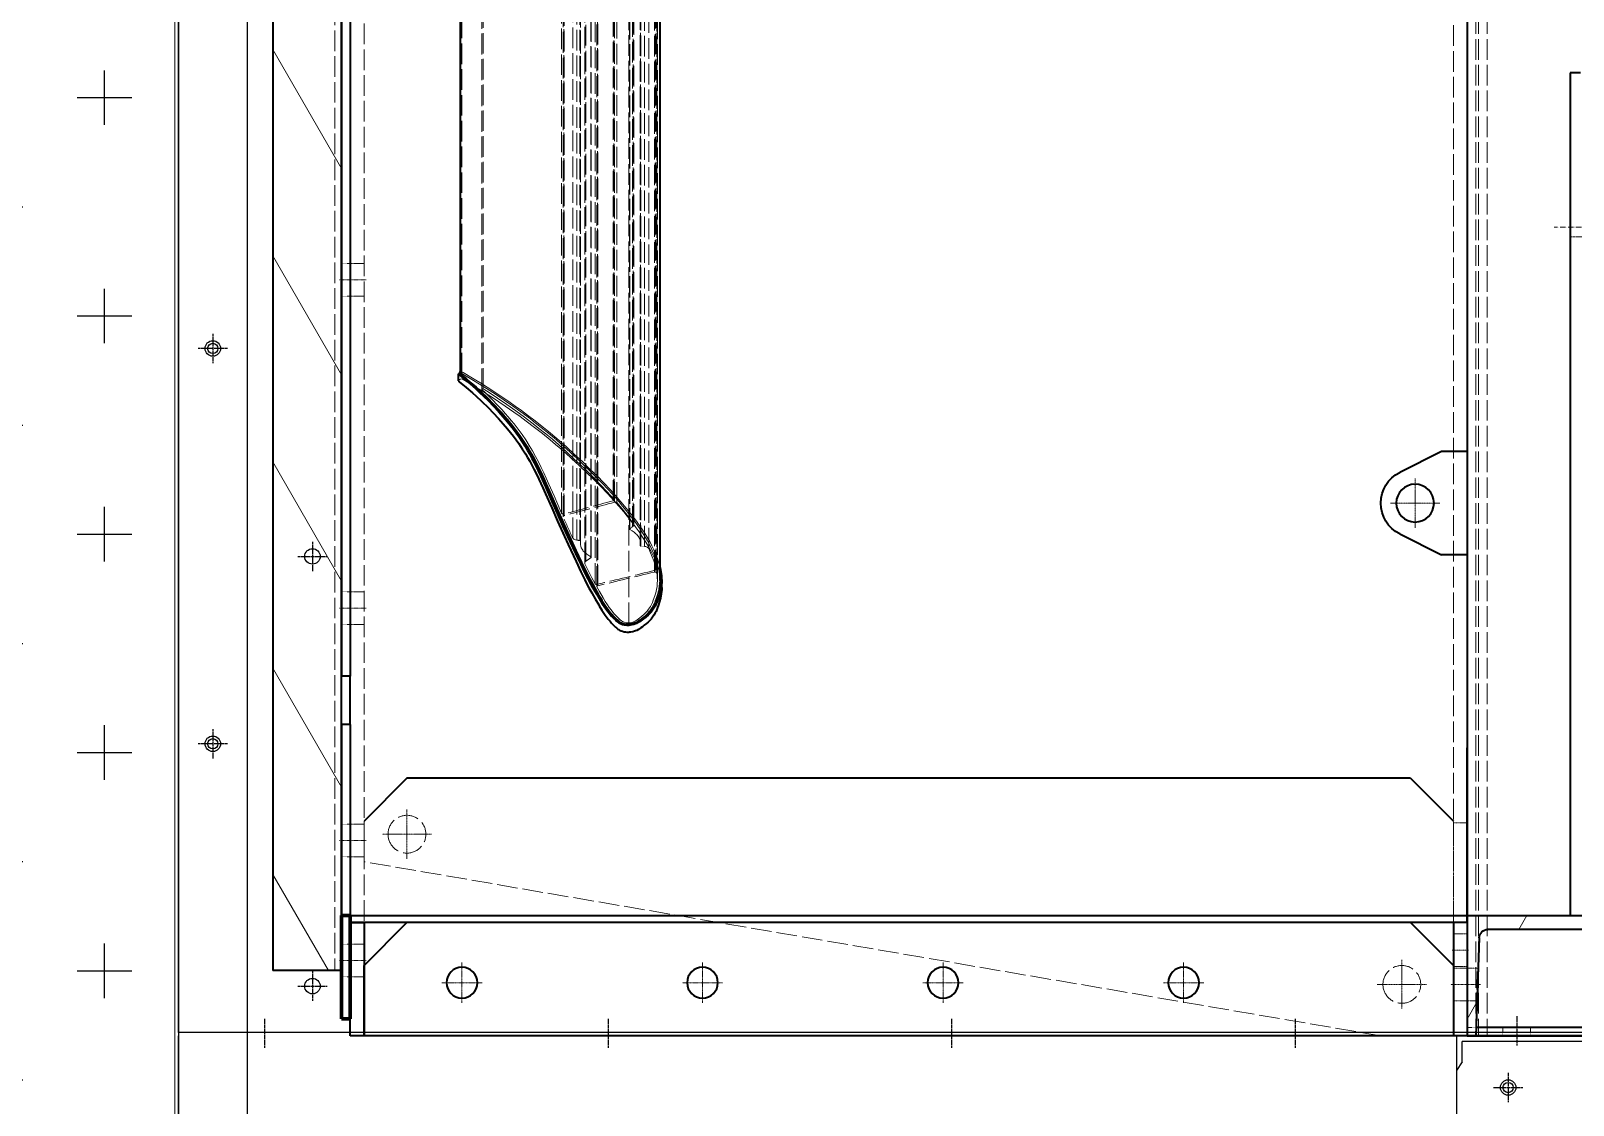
# Model space of a CAD drawing. Header units: millimetres. Extents: x 1817 to 34080, y 1746 to 24560.
# Drawn here: x 12176 to 13074, y 10181 to 10806 of the extents above; entities that cross this region are included whole.
import ezdxf

# ---------------------------------------------------------------- set-up
doc = ezdxf.new("R2010")
doc.units = ezdxf.units.MM
for name, pattern in [('CENTER', [2, 1.25, -0.25, 0.25, -0.25]), ('DASHDOT', [18.5, 12, -3, 0.5, -3]), ('DASHED', [15, 12, -3])]:
    doc.linetypes.add(name, pattern=pattern)
doc.layers.add('center', color=1, linetype='CENTER')

# ---------------------------------------------------------------- blocks, each defined once
blk = doc.blocks.new('A$C55E021B5')
at = {"color": 7, "linetype": 'DASHED', "lineweight": 13}
for p, q in [((708.36, 2140.5), (708.36, 0.5)), ((713.35, 2140.5), (713.35, 0.5)), ((715, 2140.5), (715, 0.5)), ((1362, 2074.5), (1362, 66.5)), ((1370, 2074.5), (1370, 66.5)), ((720, 1968.48), (720, 172.52)), ((720, 168.07), (720, 1070.5)), ((728, 66.5), (728, 1070.5)), ((1379, 1050.5), (1379, 38.5)), ((1304.99, 385.95), (1304.99, 1035.81)), ((1292.61, 377.02), (1292.61, 1028.38)), ((1293.34, 376.54), (1293.34, 1027.98)), ((1293.45, 376.76), (1293.45, 1028.16)), ((1216.14, 311.06), (1216.14, 969.65)), ((1216.42, 312.42), (1216.42, 970.94)), ((1216.54, 312.72), (1216.54, 971.23)), ((1217.02, 311.84), (1217.02, 970.4)), ((1214.86, 310.78), (1214.86, 969.39)), ((1245.51, 303.22), (1245.51, 962.16)), ((1245.65, 304.19), (1245.65, 963.09)), ((1246.08, 302.49), (1246.08, 961.45)), ((1246.12, 302.65), (1246.12, 961.61)), ((1247.01, 304.6), (1247.01, 963.48)), ((1205.03, 297.95), (1205.03, 957.05)), ((1205.29, 298.7), (1205.29, 957.77)), ((1205.69, 296.81), (1205.69, 955.93)), ((1207.26, 295.15), (1207.26, 954.3)), ((1207.33, 295.57), (1207.33, 954.72)), ((1207.44, 295.38), (1207.44, 954.53)), ((1196.27, 284.06), (1196.27, 943.27)), ((1198.7, 285.32), (1198.7, 944.55)), ((1200.81, 285.52), (1200.81, 944.74)), ((1201.1, 287.15), (1201.1, 946.37)), ((1201.23, 285.85), (1201.23, 945.07)), ((1201.24, 285.81), (1201.24, 945.03)), ((1235.96, 288.49), (1235.96, 947.71)), ((1235.96, 288.45), (1235.96, 947.68)), ((1236.1, 287.15), (1236.1, 946.37)), ((1236.38, 288.78), (1236.38, 948.01)), ((1238.11, 288.94), (1238.11, 948.17)), ((1240.54, 290.24), (1240.54, 949.45)), ((1229.76, 279.07), (1229.76, 938.22)), ((1229.87, 278.89), (1229.87, 938.03)), ((1229.93, 279.29), (1229.93, 938.44)), ((1232.89, 276.7), (1232.89, 935.79)), ((1233.45, 275.15), (1233.45, 934.2)), ((1233.55, 275.61), (1233.55, 934.67)), ((1191.61, 269.93), (1191.61, 928.79)), ((1192, 271.96), (1192, 930.9)), ((1192.01, 272.03), (1192.01, 930.97)), ((1192.61, 271.43), (1192.61, 930.35)), ((1193, 270.4), (1193, 929.28)), ((1191.23, 265.46), (1191.23, 924.1)), ((1225.91, 262.42), (1225.91, 920.89)), ((1226.18, 263.27), (1226.18, 921.79)), ((1226.47, 261.74), (1226.47, 920.16)), ((1226.51, 261.91), (1226.51, 920.34)), ((1227.53, 263.62), (1227.53, 922.15)), ((1207.82, 240.77), (1207.82, 897.17)), ((770, 0.5), (1362, 101.88))]:
    blk.add_line(p, q, dxfattribs=at)
at = {"color": 7, "lineweight": 35}
for p, q in [((1375, 38.5), (1375, 2102.5)), ((1415, 2102.5), (1415, 38.5)), ((1370, 2070.5), (1370, 209.79)), ((1370, 2070.5), (1370, 209.79)), ((1375, 70.5), (1375, 2070.5)), ((1375, 2070.5), (1375, 209.79)), ((720, 936.5), (720, 70.5)), ((1189.73, 265.45), (1189.73, 907.45)), ((1305.81, 385.67), (1305.81, 698.22)), ((660, 560.85), (660, 70.5)), ((753, 150.5), (1337, 150.5)), ((1370, 70.5), (720, 70.5)), ((720, 66.5), (1370, 66.5)), ((753, 66.5), (1337, 66.5)), ((728, 0.5), (1362, 0.5))]:
    blk.add_line(p, q, dxfattribs=at)
at = {"color": 7, "lineweight": 13}
blk.add_line((1305.68, 385.43), (1305.68, 697.43), dxfattribs=at)
at = {"color": 7, "lineweight": 13, "ltscale": 0.133333}
blk.add_line((1415, 574.47), (1375, 505.19), dxfattribs=at)
at = {"color": 7, "lineweight": 35, "ltscale": 0.01}
blk.add_line((654, 560.85), (660, 560.85), dxfattribs=at)
at = {"color": 7, "linetype": 'DASHDOT', "lineweight": 13, "ltscale": 0.252}
blk.add_line((518.25, 471.11), (669.45, 471.11), dxfattribs=at)
at = {"color": 7, "linetype": 'DASHED', "lineweight": 13, "ltscale": 0.1}
for p, q in [((660, 465.51), (600, 465.51)), ((720, 340.5), (720, 280.5))]:
    blk.add_line(p, q, dxfattribs=at)
at = {"color": 7, "linetype": 'DASHED', "lineweight": 13, "ltscale": 0.013334}
for p, q in [((1370, 449.93), (1362, 449.93)), ((1370, 430.93), (1362, 430.93)), ((1370, 258.88), (1362, 258.88)), ((1370, 239.88), (1362, 239.88)), ((1370, 123.78), (1362, 123.78)), ((1370, 104.78), (1362, 104.78)), ((1370, 53.85), (1362, 53.85)), ((1370, 34.85), (1362, 34.85))]:
    blk.add_line(p, q, dxfattribs=at)
at = {"color": 7, "linetype": 'DASHED', "lineweight": 13, "ltscale": 0.008333}
for p, q in [((1375, 449.93), (1370, 449.93)), ((1375, 430.93), (1370, 430.93)), ((1375, 258.88), (1370, 258.88)), ((1375, 239.88), (1370, 239.88)), ((1375, 123.78), (1370, 123.78)), ((1375, 104.78), (1370, 104.78)), ((1375, 53.85), (1370, 53.85)), ((1375, 34.85), (1370, 34.85)), ((683.14, 0.5), (683.14, 5.5)), ((683.14, 0.5), (683.14, 5.5)), ((699.14, 0.5), (699.14, 5.5)), ((699.14, 0.5), (699.14, 5.5)), ((720, 5.5), (720, 0.5)), ((720, 5.5), (720, 0.5))]:
    blk.add_line(p, q, dxfattribs=at)
at = {"color": 7, "lineweight": 13, "ltscale": 0.133334}
for p, q in [((1415, 454.47), (1375, 385.19)), ((1415, 334.47), (1375, 265.19)), ((1415, 214.47), (1375, 145.19))]:
    blk.add_line(p, q, dxfattribs=at)
at = {"color": 7, "linetype": 'DASHDOT', "lineweight": 13, "ltscale": 0.025999}
for p, q in [((1376.3, 440.43), (1360.7, 440.43)), ((1376.3, 249.38), (1360.7, 249.38)), ((1376.3, 114.28), (1360.7, 114.28)), ((1376.3, 44.35), (1360.7, 44.35))]:
    blk.add_line(p, q, dxfattribs=at)
at = {"color": 7, "lineweight": 35, "ltscale": 0.006779}
blk.add_line((1306.92, 381.59), (1306.92, 385.66), dxfattribs=at)
at = {"color": 7, "lineweight": 35, "ltscale": 0.025}
for p, q in [((720, 340.5), (735, 340.5)), ((720, 280.5), (735, 280.5))]:
    blk.add_line(p, q, dxfattribs=at)
at = {"color": 7, "lineweight": 35, "ltscale": 0.045137}
for p, q in [((735, 340.5), (759.22, 328.39)), ((759.22, 292.61), (735, 280.5))]:
    blk.add_line(p, q, dxfattribs=at)
at = {"color": 7, "linetype": 'DASHDOT', "lineweight": 13, "ltscale": 0.047667}
for p, q in [((750.28, 324.8), (750.28, 296.2)), ((735.98, 310.5), (764.58, 310.5)), ((1337, 132.19), (1337, 103.59)), ((1322.7, 117.89), (1351.3, 117.89)), ((758, 44.8), (758, 16.2)), ((743.7, 30.5), (772.3, 30.5))]:
    blk.add_line(p, q, dxfattribs=at)
at = {"color": 7, "linetype": 'DASHED', "lineweight": 13, "ltscale": 0.003423}
blk.add_line((1205.69, 296.81), (1207.33, 295.57), dxfattribs=at)
at = {"color": 7, "linetype": 'DASHED', "lineweight": 13, "ltscale": 6.25575e-05}
blk.add_line((1235.96, 288.49), (1235.96, 288.45), dxfattribs=at)
at = {"color": 7, "linetype": 'DASHED', "lineweight": 13, "ltscale": 0.00289}
blk.add_line((1238.11, 288.94), (1236.38, 288.78), dxfattribs=at)
at = {"color": 7, "linetype": 'DASHED', "lineweight": 13, "ltscale": 0.003537}
blk.add_line((1198.7, 285.32), (1200.81, 285.52), dxfattribs=at)
at = {"color": 7, "linetype": 'DASHED', "lineweight": 13, "ltscale": 6.21784e-05}
blk.add_line((1201.24, 285.81), (1201.23, 285.85), dxfattribs=at)
at = {"color": 7, "lineweight": 35, "ltscale": 0.006705}
blk.add_line((1188.73, 261.43), (1188.73, 265.45), dxfattribs=at)
at = {"color": 7, "linetype": 'DASHED', "lineweight": 13, "ltscale": 0.046905}
blk.add_line((1370, 209.79), (1370, 181.64), dxfattribs=at)
at = {"color": 7, "lineweight": 35, "ltscale": 0.046905}
for p, q in [((1370, 181.64), (1370, 209.79)), ((1375, 181.64), (1375, 209.79))]:
    blk.add_line(p, q, dxfattribs=at)
at = {"color": 7, "lineweight": 35, "ltscale": 0.008333}
for p, q in [((1370, 209.79), (1375, 209.79)), ((1370, 181.64), (1375, 181.64)), ((1375, 70.5), (1370, 70.5)), ((1375, 10.5), (1370, 10.5))]:
    blk.add_line(p, q, dxfattribs=at)
at = {"color": 7, "lineweight": 35, "ltscale": 0.185241}
for p, q in [((1370, 181.64), (1370, 70.5)), ((1370, 181.64), (1370, 70.5)), ((1375, 181.64), (1375, 70.5))]:
    blk.add_line(p, q, dxfattribs=at)
at = {"color": 7, "lineweight": 35, "ltscale": 0.17003}
blk.add_line((720, 172.52), (720, 70.5), dxfattribs=at)
at = {"color": 7, "lineweight": 35, "ltscale": 0.16261}
blk.add_line((720, 70.5), (720, 168.07), dxfattribs=at)
at = {"color": 7, "lineweight": 35, "ltscale": 0.058926}
for p, q in [((753, 150.5), (728, 125.5)), ((753, 66.5), (728, 41.5))]:
    blk.add_line(p, q, dxfattribs=at)
at = {"color": 7, "lineweight": 35, "ltscale": 0.058925}
for p, q in [((1337, 150.5), (1362, 125.5)), ((1362, 41.5), (1337, 66.5))]:
    blk.add_line(p, q, dxfattribs=at)
at = {"color": 7, "linetype": 'DASHED', "lineweight": 13, "ltscale": 0.013333}
for p, q in [((720, 124.51), (728, 124.51)), ((728, 60), (720, 60)), ((728, 41), (720, 41)), ((720, 40), (728, 40)), ((720, 21), (728, 21))]:
    blk.add_line(p, q, dxfattribs=at)
at = {"color": 7, "linetype": 'DASHED', "lineweight": 13, "ltscale": 0.14}
blk.add_line((728, 41.5), (728, 125.5), dxfattribs=at)
at = {"color": 7, "linetype": 'DASHED', "lineweight": 13, "ltscale": 0.03936}
blk.add_line((1362, 101.88), (1362, 125.5), dxfattribs=at)
at = {"color": 7, "lineweight": 13, "ltscale": 0.10771}
blk.add_line((1415, 94.47), (1382.69, 38.5), dxfattribs=at)
at = {"color": 7, "lineweight": 35, "ltscale": 0.233334}
for p, q in [((720, 70.5), (580, 70.5)), ((580, 0.5), (720, 0.5)), ((720, 0.5), (580, 0.5)), ((720, 0.5), (580, 0.5))]:
    blk.add_line(p, q, dxfattribs=at)
at = {"color": 7, "linetype": 'DASHED', "lineweight": 13, "ltscale": 0.01}
blk.add_line((654, 70.5), (660, 70.5), dxfattribs=at)
at = {"color": 7, "lineweight": 13, "ltscale": 0.015396}
blk.add_line((689.87, 62.5), (685.25, 70.5), dxfattribs=at)
at = {"color": 7, "linetype": 'DASHED', "lineweight": 13, "ltscale": 0.116667}
blk.add_line((720, 70.5), (720, 0.5), dxfattribs=at)
at = {"color": 7, "lineweight": 35, "ltscale": 0.116667}
blk.add_line((720, 70.5), (720, 0.5), dxfattribs=at)
at = {"color": 7, "lineweight": 35, "ltscale": 0.006667}
for p, q in [((720, 66.5), (720, 70.5)), ((1370, 70.5), (1370, 66.5))]:
    blk.add_line(p, q, dxfattribs=at)
at = {"color": 7, "linetype": 'DASHED', "lineweight": 13, "ltscale": 0.006667}
blk.add_line((720, 66.5), (720, 70.5), dxfattribs=at)
at = {"color": 7, "lineweight": 35, "ltscale": 0.11}
for p, q in [((720, 66.5), (720, 0.5)), ((728, 66.5), (728, 0.5)), ((1362, 66.5), (1362, 0.5)), ((1370, 0.5), (1370, 66.5))]:
    blk.add_line(p, q, dxfattribs=at)
at = {"color": 7, "lineweight": 35, "ltscale": 0.013333}
for p, q in [((720, 66.5), (728, 66.5)), ((720, 0.5), (728, 0.5))]:
    blk.add_line(p, q, dxfattribs=at)
at = {"color": 7, "lineweight": 35, "ltscale": 0.013334}
for p, q in [((1370, 66.5), (1362, 66.5)), ((1362, 0.5), (1370, 0.5))]:
    blk.add_line(p, q, dxfattribs=at)
at = {"color": 7, "lineweight": 35, "ltscale": 0.1}
for p, q in [((1370, 70.5), (1370, 10.5)), ((1375, 70.5), (1375, 10.5))]:
    blk.add_line(p, q, dxfattribs=at)
at = {"color": 7, "lineweight": 140, "ltscale": 0.008333}
for p, q in [((1370, 70.5), (1375, 70.5)), ((1375, 10.5), (1370, 10.5))]:
    blk.add_line(p, q, dxfattribs=at)
at = {"color": 7, "lineweight": 140, "ltscale": 0.1}
for p, q in [((1370, 10.5), (1370, 70.5)), ((1375, 70.5), (1375, 10.5))]:
    blk.add_line(p, q, dxfattribs=at)
at = {"color": 7, "lineweight": 35, "ltscale": 0.193355}
blk.add_line((591.99, 62.5), (708.01, 62.5), dxfattribs=at)
at = {"color": 7, "lineweight": 35, "ltscale": 0.095349}
blk.add_line((713, 57.67), (715, 0.5), dxfattribs=at)
at = {"color": 7, "linetype": 'DASHDOT', "lineweight": 13, "ltscale": 0.016}
blk.add_line((728.8, 50.5), (719.2, 50.5), dxfattribs=at)
at = {"color": 7, "linetype": 'DASHED', "lineweight": 13, "ltscale": 0.010632}
blk.add_line((713.62, 40), (720, 40), dxfattribs=at)
at = {"color": 7, "linetype": 'DASHED', "lineweight": 13, "ltscale": 0.010079}
for p, q in [((720, 40), (713.95, 40)), ((720, 21), (713.95, 21))]:
    blk.add_line(p, q, dxfattribs=at)
at = {"color": 7, "lineweight": 35, "ltscale": 0.068333}
for p, q in [((728, 41.5), (728, 0.5)), ((1362, 0.5), (1362, 41.5))]:
    blk.add_line(p, q, dxfattribs=at)
at = {"color": 7, "linetype": 'DASHDOT', "lineweight": 13, "ltscale": 0.039}
for p, q in [((885, 43.2), (885, 19.8)), ((1025, 43.2), (1025, 19.8)), ((1165, 43.2), (1165, 19.8)), ((1305, 43.2), (1305, 19.8)), ((873.3, 31.5), (896.7, 31.5)), ((1013.3, 31.5), (1036.7, 31.5)), ((1153.3, 31.5), (1176.7, 31.5)), ((1293.3, 31.5), (1316.7, 31.5))]:
    blk.add_line(p, q, dxfattribs=at)
at = {"color": 7, "lineweight": 35, "ltscale": 0.066667}
blk.add_line((1375, 38.5), (1415, 38.5), dxfattribs=at)
at = {"color": 7, "linetype": 'DASHDOT', "lineweight": 13, "ltscale": 0.02876}
blk.add_line((712.18, 30.5), (729.44, 30.5), dxfattribs=at)
at = {"color": 7, "linetype": 'DASHED', "lineweight": 13, "ltscale": 0.009527}
blk.add_line((714.28, 21), (720, 21), dxfattribs=at)
at = {"color": 7, "lineweight": 13, "ltscale": 0.018955}
blk.add_line((720, 10.31), (714.31, 20.16), dxfattribs=at)
at = {"color": 7, "lineweight": 35, "ltscale": 0.216085}
blk.add_line((585.17, 5.5), (714.83, 5.5), dxfattribs=at)
blk.add_line((585.17, 5.5), (714.83, 5.5), dxfattribs=at)
at = {"color": 7, "linetype": 'DASHDOT', "lineweight": 13, "ltscale": 0.01}
blk.add_line((691.14, 0), (691.14, 6), dxfattribs=at)
at = {"color": 7, "linetype": 'DASHED', "lineweight": 13, "ltscale": 0.008624}
blk.add_line((714.83, 5.5), (720, 5.5), dxfattribs=at)
blk.add_line((714.83, 5.5), (720, 5.5), dxfattribs=at)
at = {"color": 7, "lineweight": 35, "ltscale": 0.008334}
blk.add_line((715, 0.5), (720, 0.5), dxfattribs=at)
at = {"color": 7, "linetype": 'DASHED', "lineweight": 13}
for points in [[(1304.35, 386.51), (1298.85, 383.23), (1293.65, 380.04), (1290.29, 377.93), (1286.49, 375.47), (1282.72, 372.97), (1277.71, 369.55), (1274.02, 366.95), (1270.39, 364.33), (1266.79, 361.67), (1263.23, 358.98), (1257.46, 354.47), (1254.64, 352.19), (1249.77, 348.12), (1247.08, 345.79), (1244.41, 343.43), (1239.21, 338.68), (1234.73, 334.46), (1230.49, 330.36), (1226.39, 326.31), (1222.39, 322.23), (1218.73, 318.36), (1215.56, 314.86), (1212.51, 311.34), (1209.44, 307.65), (1208.44, 306.42), (1205.79, 303.04), (1203.07, 299.41), (1200.93, 296.4), (1199.01, 293.52), (1197.21, 290.63), (1195.74, 288.09), (1194.49, 285.71), (1193.34, 283.33), (1192.3, 280.94), (1191.27, 278.23), (1190.39, 275.51), (1189.73, 273.07)], [(1304.35, 386.51), (1304.69, 386.69), (1304.88, 386.75), (1305.18, 386.8), (1305.49, 386.78), (1305.81, 386.71)], [(1304.99, 385.95), (1305.19, 386.02), (1305.41, 386.02), (1305.57, 385.98), (1305.7, 385.89), (1305.78, 385.79), (1305.81, 385.67)], [(1304.35, 382.44), (1299.15, 379.35), (1294.2, 376.33), (1290.73, 374.15), (1287.3, 371.94), (1283.53, 369.46), (1279.8, 366.94), (1274.82, 363.47), (1271.21, 360.88), (1267.65, 358.27), (1262.79, 354.6), (1258.14, 350.97), (1253.6, 347.29), (1250.46, 344.67), (1247.37, 342.01), (1244.34, 339.33), (1241.36, 336.64), (1236.84, 332.43), (1232.11, 327.91), (1228.91, 324.78), (1224.46, 320.33), (1220.14, 315.84), (1216.81, 312.22), (1213.77, 308.79), (1210.85, 305.35), (1208.88, 302.94), (1206.94, 300.5), (1204.19, 296.9), (1201.87, 293.72), (1199.84, 290.77), (1197.94, 287.82), (1196.42, 285.27), (1195.01, 282.72), (1193.84, 280.38), (1192.77, 278.04), (1191.81, 275.69), (1190.97, 273.32), (1190.26, 271.03), (1189.66, 268.74), (1189.22, 266.64), (1188.91, 264.54), (1188.76, 262.7), (1188.73, 261.43)], [(1304.99, 385.95), (1298.23, 381.92), (1297.28, 381.34), (1290.66, 377.2), (1285.54, 373.88), (1280.49, 370.48), (1275.53, 367.03), (1270.67, 363.53), (1265.2, 359.46), (1263.4, 358.08), (1258.86, 354.53), (1254.4, 350.93), (1250.05, 347.27), (1247.26, 344.85), (1244.51, 342.4), (1241.34, 339.52), (1238.22, 336.61), (1234.9, 333.46), (1231.62, 330.29), (1228.45, 327.18), (1225.34, 324.05), (1222.9, 321.54), (1220.51, 319.02), (1217.23, 315.44), (1213.59, 311.29), (1211.52, 308.82), (1209.47, 306.3), (1207.47, 303.77), (1204.85, 300.33), (1202.64, 297.3), (1200.56, 294.24), (1198.6, 291.18), (1197.07, 288.58), (1195.75, 286.14), (1194.47, 283.53), (1193.32, 280.91), (1192.31, 278.28), (1191.44, 275.64), (1190.81, 273.34), (1190.5, 272.01), (1190.23, 270.68), (1190.02, 269.38), (1189.86, 268.08), (1189.75, 266.29), (1189.73, 265.45)], [(1292.61, 377.02), (1289.8, 375.22), (1284.34, 371.63), (1278.97, 367.96), (1273.7, 364.22), (1268.53, 360.43), (1262.54, 355.87), (1260.18, 354.01), (1256.23, 350.83), (1252.39, 347.64), (1248.61, 344.38), (1244.2, 340.44), (1239.8, 336.37), (1236.48, 333.23), (1233.19, 330.07), (1228.63, 325.57), (1224.19, 321.05), (1220.62, 317.26), (1218.56, 315), (1216.54, 312.72)], [(1292.61, 377.02), (1292.82, 377.1), (1293.04, 377.1), (1293.2, 377.06), (1293.34, 376.98), (1293.42, 376.88), (1293.45, 376.76)], [(1304.35, 382.44), (1304.72, 382.63), (1304.92, 382.69), (1305.26, 382.73), (1305.61, 382.69), (1306.04, 382.55), (1306.42, 382.34), (1306.73, 382.06), (1306.87, 381.83), (1306.92, 381.59)], [(1293.34, 376.54), (1291.3, 374.6), (1287.31, 370.7), (1284.41, 367.74), (1281.6, 364.74), (1279.79, 362.73), (1278.03, 360.7), (1276.32, 358.67), (1274.67, 356.62)], [(1274.67, 356.62), (1272.3, 353.53), (1270.04, 350.4), (1267.9, 347.25), (1265.88, 344.06), (1263.99, 340.88), (1262.22, 337.69), (1260.54, 334.49), (1258.96, 331.31), (1257.44, 328.14), (1255.97, 324.97)], [(1255.97, 324.97), (1254.42, 321.53), (1251.4, 314.69), (1247.01, 304.6)], [(1214.86, 310.78), (1211.84, 307.16), (1208.94, 303.53), (1207.09, 301.12), (1205.29, 298.7)], [(1216.14, 311.06), (1215.7, 311.11), (1215.27, 311.03), (1215.04, 310.93), (1214.86, 310.78)], [(1245.65, 304.19), (1245.98, 304.14), (1246.32, 304.16), (1246.63, 304.26), (1246.86, 304.4), (1247.01, 304.6)], [(1207.26, 295.15), (1205.96, 294.41), (1204.78, 293.58), (1203.73, 292.68), (1203.26, 292.19), (1202.83, 291.69), (1202.45, 291.19), (1202.12, 290.67), (1201.68, 289.81), (1201.36, 288.94), (1201.16, 288.05), (1201.1, 287.15)], [(1236.38, 288.78), (1236.18, 288.74), (1236.03, 288.65), (1235.97, 288.57), (1235.96, 288.49)], [(1238.11, 288.94), (1238.86, 289.08), (1239.54, 289.33), (1239.84, 289.49), (1240.11, 289.69), (1240.36, 289.95), (1240.54, 290.24)], [(1192.01, 272.03), (1192.62, 274.45), (1193.35, 276.86), (1194.21, 279.27), (1195.18, 281.67), (1196.27, 284.06)], [(1198.7, 285.32), (1197.95, 285.19), (1197.27, 284.95), (1196.97, 284.78), (1196.71, 284.59), (1196.45, 284.34), (1196.27, 284.06)], [(1200.81, 285.52), (1201.01, 285.56), (1201.16, 285.65), (1201.22, 285.73), (1201.24, 285.81)], [(1229.93, 279.29), (1231.23, 280.01), (1232.41, 280.81), (1233.46, 281.69), (1233.93, 282.16), (1234.36, 282.65), (1234.74, 283.15), (1235.08, 283.66), (1235.52, 284.5), (1235.84, 285.37), (1236.03, 286.25), (1236.1, 287.15)], [(1191.23, 265.46), (1191.29, 267.24), (1191.42, 268.58), (1191.61, 269.93)], [(1193, 270.4), (1192.63, 270.45), (1192.26, 270.41), (1191.94, 270.3), (1191.71, 270.14), (1191.61, 269.93)], [(1227.53, 263.62), (1229.4, 267.03), (1231.17, 270.48), (1233.45, 275.15)], [(1207.82, 240.77), (1207.25, 240.82), (1206.68, 240.91), (1206.09, 241.06), (1205.18, 241.41), (1204.3, 241.84), (1203.64, 242.24), (1203, 242.66), (1202.24, 243.21), (1201.5, 243.78), (1200.1, 244.89), (1199.35, 245.51), (1198.11, 246.66), (1197.27, 247.56), (1196.34, 248.72), (1195.78, 249.53), (1195.27, 250.36), (1194.81, 251.22), (1194.13, 252.72), (1193.63, 254.01), (1192.75, 256.56), (1192.19, 258.41), (1191.75, 260.28), (1191.46, 261.99), (1191.29, 263.72), (1191.23, 265.46)], [(1220.27, 251.31), (1221.6, 253.35), (1222.85, 255.41), (1224.95, 259.09), (1226.47, 261.74)], [(1226.18, 263.27), (1226.69, 263.23), (1226.92, 263.26), (1227.14, 263.32), (1227.38, 263.45), (1227.53, 263.62)], [(1207.82, 240.77), (1208.35, 240.78), (1208.9, 240.83), (1209.54, 240.94), (1210.62, 241.22), (1211.04, 241.38), (1211.55, 241.62), (1212.23, 242.05), (1212.85, 242.55), (1213.93, 243.53), (1215.09, 244.71), (1216.17, 245.91), (1217.19, 247.13), (1218.16, 248.38), (1219.24, 249.84), (1220.27, 251.31)]]:
    blk.add_lwpolyline(points, dxfattribs=at)
at = {"color": 7, "lineweight": 35}
for points in [[(1305.81, 386.71), (1306.33, 386.47), (1306.52, 386.33), (1306.69, 386.17), (1306.86, 385.92), (1306.92, 385.66)], [(1306.42, 384.95), (1303.79, 382.84), (1302.49, 381.78), (1298.84, 378.66), (1296.78, 376.81), (1294.77, 374.94), (1292.48, 372.76), (1289.6, 369.94), (1286.8, 367.08), (1283.74, 363.84), (1280.96, 360.73), (1278.42, 357.72), (1276.72, 355.62), (1275.09, 353.5), (1273.49, 351.35), (1271.96, 349.18), (1270.15, 346.5), (1268.43, 343.8), (1266.8, 341.09), (1265.55, 338.9), (1264.24, 336.5), (1262.98, 334.09), (1261.76, 331.67), (1260.59, 329.26), (1259.21, 326.33), (1256.31, 319.94), (1252.62, 311.53), (1249.58, 304.55), (1246.39, 297.35), (1243.49, 291.01), (1238.88, 281.18), (1236.06, 275.2), (1233.59, 270.12), (1231.7, 266.45), (1229.71, 262.84), (1226.79, 257.72), (1225.22, 254.98), (1224.4, 253.61), (1223.55, 252.24), (1221.82, 249.7), (1219.97, 247.22), (1218.8, 245.77), (1217.87, 244.7), (1216.84, 243.6), (1215.73, 242.53), (1215.02, 241.9), (1214.19, 241.23), (1213.73, 240.93), (1213.23, 240.64), (1212.41, 240.28), (1211.51, 239.97), (1210.57, 239.74), (1209.84, 239.61), (1209.11, 239.52), (1208.42, 239.47), (1207.72, 239.46)], [(1306.42, 380.88), (1303.78, 378.78), (1302.49, 377.72), (1298.83, 374.59), (1296.78, 372.75), (1293.62, 369.79), (1289.6, 365.88), (1286.79, 363.03), (1283.74, 359.78), (1280.95, 356.67), (1278.41, 353.67), (1276.72, 351.57), (1275.08, 349.45), (1273.49, 347.3), (1271.95, 345.13), (1269.97, 342.19), (1268.1, 339.23), (1266.79, 337.05), (1265.54, 334.86), (1264.31, 332.61), (1263.13, 330.36), (1261.65, 327.42), (1260.23, 324.48), (1257.86, 319.37), (1256.3, 315.9), (1252.78, 307.86), (1249.36, 300.02), (1245.35, 291.04), (1243.26, 286.48), (1238.6, 276.56), (1235.8, 270.63), (1233.47, 265.85), (1233.24, 265.39), (1231.08, 261.27), (1229.48, 258.4), (1227.48, 254.89), (1225.43, 251.31), (1225.09, 250.73), (1223.56, 248.22), (1221.98, 245.9), (1221.58, 245.33), (1219.86, 243.04), (1218.83, 241.77), (1217.9, 240.7), (1216.78, 239.52), (1215.58, 238.36), (1215.04, 237.88), (1214.2, 237.21), (1213.74, 236.9), (1213.24, 236.62), (1212.42, 236.25), (1211.53, 235.94), (1210.58, 235.7), (1209.86, 235.57), (1209.12, 235.48), (1208.42, 235.43), (1207.72, 235.43)], [(1305.68, 385.43), (1302.56, 382.93), (1299.76, 380.59), (1296.74, 377.93), (1293.82, 375.22), (1290.37, 371.9), (1286.78, 368.31), (1283.31, 364.66), (1281.63, 362.81), (1279.99, 360.95), (1277.47, 357.97), (1275.17, 355.08), (1273, 352.2), (1270.93, 349.3), (1268.96, 346.36), (1267.1, 343.4), (1265.79, 341.21), (1264.54, 339), (1263.26, 336.65), (1262.03, 334.31), (1260.38, 330.99), (1258.79, 327.67), (1256.74, 323.22), (1253.5, 315.92), (1249.65, 307.07), (1245.59, 297.88), (1241.67, 289.33), (1238.69, 282.97), (1235.42, 276.04), (1233.34, 271.7), (1232.27, 269.55), (1230.61, 266.36), (1229.05, 263.52), (1227.45, 260.71), (1225.66, 257.57), (1224.26, 255.12), (1223.54, 253.91), (1222.41, 252.11), (1221.26, 250.42), (1219.67, 248.24), (1218.45, 246.67), (1217.61, 245.66), (1216.72, 244.66), (1215.7, 243.6), (1214.61, 242.56), (1213.91, 241.96), (1213.5, 241.63), (1213.05, 241.32), (1212.2, 240.86), (1211.62, 240.63), (1211, 240.42), (1209.95, 240.18), (1208.86, 240.03), (1207.76, 239.99)], [(1306.92, 385.66), (1306.88, 385.46), (1306.77, 385.27), (1306.67, 385.16), (1306.42, 384.95)], [(1306.92, 381.59), (1306.88, 381.39), (1306.77, 381.21), (1306.67, 381.09), (1306.42, 380.88)], [(1189.73, 273.07), (1189.24, 270.78), (1189.05, 269.64), (1188.9, 268.49), (1188.78, 266.97), (1188.73, 265.45)], [(1188.73, 265.45), (1188.76, 264.19), (1188.85, 262.93), (1189, 261.66), (1189.21, 260.41), (1189.48, 259.15), (1189.99, 257.27), (1190.6, 255.37), (1191.37, 253.23), (1191.75, 252.28), (1192.11, 251.46), (1192.51, 250.64), (1193.28, 249.3), (1194.07, 248.16), (1194.94, 247.06), (1195.91, 246.02), (1196.68, 245.29), (1197.94, 244.22), (1199.34, 243.11), (1200.82, 241.99), (1201.62, 241.46), (1202.76, 240.79), (1203.37, 240.49), (1204.02, 240.21), (1205.01, 239.88), (1206.06, 239.63), (1207.18, 239.49), (1207.72, 239.46)], [(1188.73, 261.43), (1188.76, 260.16), (1188.85, 258.9), (1189, 257.64), (1189.21, 256.39), (1189.48, 255.13), (1189.99, 253.25), (1190.6, 251.34), (1191.37, 249.2), (1192.06, 247.54), (1192.51, 246.61), (1193.3, 245.25), (1194.08, 244.11), (1194.95, 243.02), (1195.93, 241.97), (1196.7, 241.24), (1197.52, 240.54), (1198.89, 239.43), (1199.99, 238.57), (1200.93, 237.89), (1202.19, 237.07), (1203.3, 236.48), (1203.9, 236.22), (1204.53, 235.99), (1205.55, 235.7), (1206.63, 235.51), (1207.72, 235.43)], [(1189.73, 265.45), (1189.79, 263.77), (1189.94, 262.1), (1190.21, 260.45), (1190.47, 259.2), (1190.8, 257.95), (1191.05, 257.11), (1191.6, 255.43), (1192.27, 253.56), (1192.63, 252.62), (1193.03, 251.7), (1193.48, 250.78), (1194.25, 249.45), (1194.73, 248.73), (1195.24, 248.03), (1195.79, 247.36), (1196.38, 246.7), (1197.64, 245.47), (1198.46, 244.77), (1200.32, 243.29), (1201.66, 242.28), (1202.38, 241.8), (1203.52, 241.13), (1204.58, 240.64), (1205.15, 240.44), (1205.73, 240.27), (1206.73, 240.07), (1207.76, 239.99)]]:
    blk.add_lwpolyline(points, dxfattribs=at)
for centre, radius in [((750.28, 310.5), 11), ((885, 31.5), 9), ((1025, 31.5), 9), ((1165, 31.5), 9), ((1305, 31.5), 9)]:
    blk.add_circle(centre, radius, dxfattribs=at)
at = {"color": 7, "linetype": 'DASHED', "lineweight": 13}
for centre in [(1337, 117.89), (758, 30.5)]:
    blk.add_circle(centre, 11, dxfattribs=at)
at = {"color": 7, "lineweight": 35}
for centre, radius, start, end in [((1305.49, 385.69), 0.312, 305.41801, 357.50531), ((750.28, 310.5), 20, 296.56505, 63.43495), ((708.01, 57.5), 5, 2, 90)]:
    blk.add_arc(centre, radius, start, end, dxfattribs=at)
at = {"color": 7, "linetype": 'DASHED', "lineweight": 13}
for centre, radius, start, end in [((1293.15, 376.77), 0.295, 310.74875, 358.10569), ((3110.59, 7354.75), 7294.01, 254.946131, 255.18497), ((1216.88, 312.41), 0.461, 136.75007, 178.36683), ((3114.82, 7356.34), 7295.65, 254.922431, 255.155135), ((669.93, 555.85), 629.41, 335.03814, 336.26281), ((1245.72, 302.66), 0.398, 335.78334, 359.70582), ((1229.8, 287.14), 6.3, 0.0509, 12.00771), ((1207.34, 287.15), 6.24, 180.03131, 192.05985), ((2094.65, 1470.52), 1472.35, 234.03104, 234.17637), ((1192.34, 271.96), 0.333, 167.44734, 179.95097), ((2902.51, 7234.32), 7169.77, 256.202736, 256.478853), ((2897.71, 7230.23), 7165.56, 256.237174, 256.50795), ((1232.49, 275.62), 1.07, 333.96342, 359.61165), ((1226.17, 261.91), 0.34, 329.39495, 359.35173)]:
    blk.add_arc(centre, radius, start, end, dxfattribs=at)
for centre, major_axis, ratio, start_param, end_param in [((1217.42, 312.42), (1, 0), 0.628201, 3.140551, 4.304921), ((1208.02, 297.96), (2.99, 0.01), 0.610625, 2.719515, 3.138939), ((1208.04, 297.96), (3.02, 0.01), 0.607863, 3.138756, 3.813764), ((1245.12, 302.65), (0.998, -0.002), 0.616365, 0.00093, 1.167763), ((1206.94, 295.38), (0.5, 0), 0.605694, 5.417979, 6.283706), ((1206.94, 295.38), (0.499, 0), 0.606249, 0.000506, 0.677653), ((1230.26, 279.07), (0.499, 0), 0.583656, 2.274529, 3.141195), ((1230.26, 279.07), (0.5, 0), 0.5831, 3.14121, 3.817704), ((1193.01, 271.96), (1, 0), 0.572652, 3.14072, 4.304996), ((1230.57, 275.62), (2.98, -0.01), 0.580043, 0.002472, 0.681408), ((1225.52, 261.91), (0.998, -0.001), 0.559109, 0.000836, 1.167722), ((713.95, 30.5), (0, 9.5), 0.034919, 0.00005, 1.070675), ((713.95, 30.5), (0, 9.5), 0.034921, 4.212393, 6.283223), ((713.95, 30.5), (0, 9.5), 0.034921, 1.0708, 3.14163), ((713.95, 30.5), (0, 9.5), 0.034919, 3.141642, 4.212267)]:
    blk.add_ellipse(centre, major_axis=major_axis, ratio=ratio, start_param=start_param, end_param=end_param, dxfattribs=at)
blk = doc.blocks.new('A$C3FF200C2')
for p, q in [((40, 805), (0, 805)), ((0, 805), (0, 0)), ((40, 805), (40, 0)), ((40, 0), (0, 0))]:
    blk.add_line(p, q)
blk = doc.blocks.new('sound-out')
h = blk.add_hatch()
h.set_pattern_fill('CROSS', color=5, scale=10)
h.set_pattern_definition([(0, (267663.48, 183677.65), (63.5, 63.5), [31.75, -95.25]), (90, (267679.356, 183661.77), (-63.5, 63.5), [31.75, -95.25])])
h.paths.add_polyline_path([(951574.78, 172739.86), (950874.78, 172739.86), (950874.78, 169261.86), (951574.78, 169261.86)])
at = {"lineweight": 5}
for p, q in [((951573.32, 172782.08), (951573.32, 169182.08)), ((951571.32, 169260.48), (951571.32, 172741.68))]:
    blk.add_line(p, q, dxfattribs=at)
blk = doc.blocks.new('1')
for p, q in [((12261.93, 13307.76), (12261.93, 9707.76)), ((12261.93, 10223.3), (12261.93, 12529.3)), ((13361.93, 10223.3), (12261.93, 10223.3)), ((12261.93, 9721.3), (12261.93, 10221.3)), ((12761.93, 10221.3), (15101.93, 10221.3)), ((13005.79, 10221.3), (13005.79, 10071.3)), ((13155.79, 10221.3), (13005.79, 10221.3)), ((13152.59, 10218.1), (13008.99, 10218.1)), ((13008.99, 10206.3), (13008.99, 10218.1)), ((13008.99, 10206.3), (13005.79, 10201.3))]:
    blk.add_line(p, q)
for centre, radius in [((12281.93, 10621.3), 4.5), ((12281.93, 10621.3), 3), ((12339.93, 10500.3), 4.5), ((12281.93, 10391.3), 4.5), ((12281.93, 10391.3), 3), ((12339.93, 10250.3), 4.5), ((13035.79, 10191.3), 4.5), ((13035.79, 10191.3), 4.5), ((13035.79, 10191.3), 4.5), ((13035.79, 10191.3), 4.5), ((13035.79, 10191.3), 3), ((13035.79, 10191.3), 3)]:
    blk.add_circle(centre, radius)
at = {"layer": 'center'}
for p, q in [((12281.93, 10629.8), (12281.93, 10612.8)), ((12290.43, 10621.3), (12273.43, 10621.3)), ((12339.93, 10508.8), (12339.93, 10491.8)), ((12331.43, 10500.3), (12348.43, 10500.3)), ((12281.93, 10399.8), (12281.93, 10382.8)), ((12290.43, 10391.3), (12273.43, 10391.3)), ((12339.93, 10258.8), (12339.93, 10241.8)), ((12331.43, 10250.3), (12348.43, 10250.3)), ((13040.79, 10232.8), (13040.79, 10215.8)), ((12311.93, 10231.32), (12311.93, 10214.32)), ((12511.93, 10231.32), (12511.93, 10214.32)), ((12711.93, 10231.32), (12711.93, 10214.32)), ((12911.93, 10231.32), (12911.93, 10214.32)), ((13035.79, 10199.8), (13035.79, 10182.8)), ((13035.79, 10199.8), (13035.79, 10182.8)), ((13027.29, 10191.3), (13044.29, 10191.3)), ((13027.29, 10191.3), (13044.29, 10191.3))]:
    blk.add_line(p, q, dxfattribs=at)
at = {"lineweight": 5}
blk.add_blockref('sound-out', (-939311.39, -159474.32), dxfattribs=at)
at = {"xscale": -1}
blk.add_blockref('A$C55E021B5', (13731.93, 10220.8), dxfattribs=at)
blk.add_blockref('A$C3FF200C2', (12261.93, 10106.3))

msp = doc.modelspace()

# ---------------------------------------------------------------- block references
msp.add_blockref('1', (0, 0))

doc.saveas('drawing.dxf')
